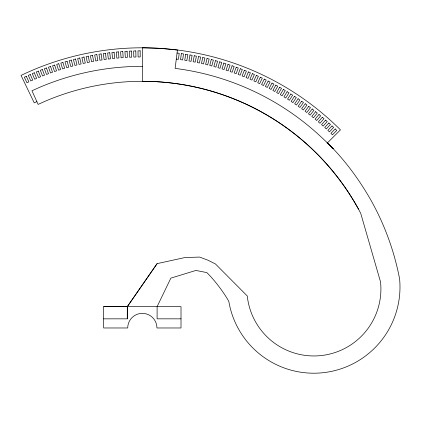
<?xml version="1.0" encoding="UTF-8"?>
<svg xmlns="http://www.w3.org/2000/svg" width="421" height="421" viewBox="0 0 421 421"><rect width="100%" height="100%" fill="white"/><g stroke="black" fill="none" stroke-linecap="round" stroke-linejoin="round"><path stroke-width="0.63" d="M103.65 318.844L127.289 318.839L127.331 306.656L157.107 263.635L184.919 257.547L199.591 257.073L208.121 260.273L215.463 263.983L247.28 295.989A67.002 67.002 0 0 0 320.939 355.587A67.002 67.002 0 0 0 380.542 281.928L360.718 213.326L358.503 209.137A246.785 246.785 0 0 0 316.792 153.576L311.198 148.155A246.68 246.68 0 0 0 44.363 101.582L38.122 104.403L31.964 90.768L38.422 87.852A261.641 261.641 0 0 1 142.335 66.334M127.289 318.839L127.289 306.656L157.107 263.635M327.164 143.145L340.452 129.857A280.181 280.181 0 0 0 21.05 75.406L34.233 102.856L36.864 101.624M103.655 306.656L181.009 306.656L181.009 327.975L156.949 327.975A14.619 14.619 0 0 0 142.335 313.356A14.619 14.619 0 0 0 127.716 327.975L103.655 327.975L103.655 306.656L127.258 306.656M181.009 318.839L157.101 318.839L157.101 306.656L170.863 278.123L195.902 270.445L206.848 272.598L210.174 276.018A152.023 152.023 0 0 1 227.382 298.884L228.819 301.404A86.184 86.184 0 0 0 325.059 372.469A86.184 86.184 0 0 0 399.603 278.897A261.904 261.904 0 0 0 371.843 201.801C359.755 180.299 345.083 160.159 327.438 142.872L321.439 137.246A261.641 261.641 0 0 0 175.125 68.397L177.446 50.004L159.927 48.347L142.335 47.794L142.335 81.295A246.648 246.648 0 0 1 358.497 209.137M177.067 53.025L179.225 53.304L178.415 59.345L176.304 59.066M332.106 148.176L333.258 148.681L327.138 142.772L333.258 148.681M181.383 53.604L180.525 59.635L182.63 59.945L183.535 53.92L181.383 53.604M185.687 54.251L184.735 60.266L186.835 60.608L187.834 54.598L185.687 54.251M189.982 54.967L188.934 60.966L191.029 61.34L192.123 55.351L189.982 54.967M194.26 55.751L193.123 61.729L195.212 62.14L196.397 56.167L194.26 55.751M198.533 56.598L197.296 62.561L199.38 63.003L200.659 57.046L198.533 56.598M202.785 57.514L201.459 63.46L203.532 63.929L204.911 57.998L202.785 57.514M207.027 58.498L205.606 64.418L207.674 64.923L209.142 59.014L207.027 58.498M211.253 59.545L209.737 65.444L211.8 65.981L213.358 60.098L211.253 59.545M215.463 60.661L213.852 66.539L215.905 67.107L217.557 61.245L215.463 60.661M219.651 61.845L217.952 67.692L219.994 68.297L221.741 62.461L219.651 61.845M223.819 63.092L222.03 68.912L224.061 69.544L225.898 63.739L223.819 63.092M227.971 64.402L226.088 70.196L228.114 70.86L230.04 65.087L227.971 64.402M232.103 65.781L230.129 71.544L232.139 72.244L234.16 66.497L232.103 65.781M236.207 67.223L234.144 72.954L236.144 73.686L238.254 67.97L236.207 67.223M240.291 68.728L238.139 74.428L240.128 75.191L242.328 69.507L240.291 68.728M244.354 70.302L242.112 75.964L244.085 76.754L246.374 71.112L244.354 70.302M248.385 71.933L246.059 77.564L248.022 78.385L250.395 72.775L248.385 71.933M252.395 73.633L249.979 79.222L251.926 80.074L254.389 74.506L252.395 73.633M256.378 75.391L253.868 80.943L255.81 81.827L258.357 76.296L256.378 75.391M260.331 77.217L257.736 82.726L259.662 83.642L262.299 78.148L260.331 77.217M264.256 79.101L261.578 84.568L263.483 85.516L266.204 80.064L264.256 79.101M268.151 81.048L265.383 86.473L267.277 87.447L270.082 82.042L268.151 81.048M272.013 83.053L269.161 88.436L271.04 89.436L273.934 84.079L272.013 83.053M275.844 85.121L272.908 90.457L274.771 91.489L277.744 86.173L275.844 85.121M279.639 87.247L276.623 92.536L278.47 93.599L281.528 88.331L279.639 87.247M283.407 89.431L280.307 94.678L282.133 95.767L285.275 90.547L283.407 89.431M287.133 91.678L283.954 96.872L285.764 97.993L288.985 92.825L287.133 91.678M290.827 93.983L287.564 99.124L289.359 100.272L292.663 95.157L290.827 93.983M294.484 96.341L291.143 101.435L292.916 102.608L296.3 97.546L294.484 96.341M298.105 98.761L294.684 103.798L296.437 105.003L299.899 99.993L298.105 98.761M301.689 101.235L298.184 106.218L299.92 107.45L303.462 102.498L301.689 101.235M305.23 103.766L301.647 108.697L303.367 109.955L306.983 105.055L305.23 103.766M308.73 106.355L305.072 111.223L306.772 112.507L310.466 107.665L308.73 106.355M312.193 108.997L308.456 113.807L310.135 115.117L313.903 110.334L312.193 108.997M315.608 111.691L311.803 116.443L313.456 117.78L317.302 113.06L315.608 111.691M318.986 114.438L315.103 119.132L316.739 120.495L320.655 115.833L318.986 114.438M322.318 117.238L318.36 121.869L319.976 123.258L323.965 118.659L322.318 117.238M325.607 120.09L321.576 124.663L323.17 126.074L327.233 121.537L325.607 120.09M328.848 122.995L324.749 127.5L326.317 128.942L330.453 124.469L328.848 122.995M332.043 125.953L327.875 130.394L329.422 131.857L333.627 127.447L332.043 125.953M335.195 128.958L330.953 133.331L332.479 134.82L336.753 130.478L335.195 128.958M26.307 76.296L24.334 77.217L26.928 82.726L28.86 81.827L26.307 76.296M30.275 74.506L28.286 75.391L30.796 80.943L32.738 80.074L30.275 74.506M34.269 72.775L32.27 73.633L34.69 79.222L36.643 78.385L34.269 72.775M38.29 71.112L36.28 71.933L38.606 77.564L40.579 76.754L38.29 71.112M42.337 69.507L40.311 70.302L42.553 75.964L44.537 75.191L42.337 69.507M46.41 67.97L44.373 68.728L46.526 74.428L48.52 73.686L46.41 67.97M50.509 66.497L48.457 67.223L50.52 72.954L52.525 72.244L50.509 66.497M54.625 65.087L52.562 65.781L54.535 71.544L56.551 70.86L54.625 65.087M58.766 63.739L56.693 64.402L58.577 70.196L60.603 69.544L58.766 63.739M62.929 62.461L60.845 63.092L62.634 68.912L64.671 68.297L62.929 62.461M67.107 61.245L65.013 61.845L66.713 67.692L68.76 67.107L67.107 61.245M71.307 60.098L69.202 60.661L70.812 66.539L72.865 65.981L71.307 60.098M75.522 59.014L73.412 59.545L74.927 65.444L76.99 64.923L75.522 59.014M79.753 57.998L77.638 58.498L79.059 64.418L81.132 63.929L79.753 57.998M84.005 57.046L81.879 57.514L83.205 63.46L85.284 63.003L84.005 57.046M88.268 56.167L86.131 56.598L87.368 62.561L89.452 62.14L88.268 56.167M92.541 55.351L90.404 55.751L91.541 61.729L93.636 61.34L92.541 55.351M96.83 54.598L94.683 54.967L95.73 60.966L97.83 60.608L96.83 54.598M101.129 53.92L98.977 54.251L99.93 60.266L102.035 59.945L101.129 53.92M105.439 53.304L103.282 53.604L104.14 59.635L106.25 59.345L105.439 53.304M109.76 52.762L107.597 53.025L108.36 59.066L110.476 58.808L109.76 52.762M114.086 52.283L111.923 52.514L112.591 58.566L114.707 58.34L114.086 52.283M118.417 51.872L116.254 52.067L116.822 58.135L118.943 57.94L118.417 51.872M122.758 51.53L120.59 51.694L121.069 57.766L123.19 57.609L122.758 51.53M127.105 51.257L124.932 51.388L125.316 57.467L127.437 57.34L127.105 51.257M131.452 51.052L129.279 51.146L129.563 57.23L131.689 57.14L131.452 51.052M135.804 50.915L133.625 50.978L133.82 57.067L135.946 57.003L135.804 50.915M140.156 50.846L137.977 50.873L138.077 56.961L140.204 56.94L140.156 50.846"/></g></svg>
